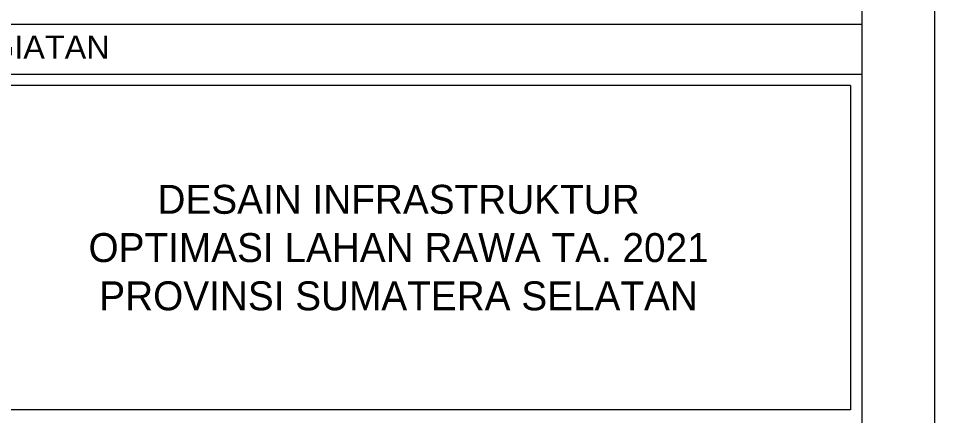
# Model space of a CAD drawing. Header units: metres. Extents: x 109 to 651, y -602 to 458.
# Drawn here: x 193.72 to 200.05, y -578.9 to -576.15 of the extents above; entities that cross this region are included whole.
import ezdxf

# ---------------------------------------------------------------- set-up
doc = ezdxf.new("R2010")
doc.units = ezdxf.units.M
doc.header["$LTSCALE"] = 0.05
doc.header["$MEASUREMENT"] = 0
doc.layers.get('0').update_dxf_attribs({"lineweight": 13})
doc.layers.add('Layout', color=7, linetype='Continuous', lineweight=15)
doc.styles.add('Isian Kop', font='ARLRDBD.TTF', dxfattribs={"height": 3})
doc.styles.get("Standard").update_dxf_attribs({"font": 'arial.ttf', "height": 0.2})

# ---------------------------------------------------------------- blocks, each defined once
blk = doc.blocks.new('LayA3')
at = {"layer": 'Layout'}
for p, q in [((415, 5), (415, 292)), ((351, 252.856), (415, 252.856)), ((351, 249.411), (415, 249.411)), ((414.2, 248.611), (351.8, 248.611)), ((414.2, 248.611), (414.2, 226.211)), ((414.2, 226.211), (351.8, 226.211))]:
    blk.add_line(p, q, dxfattribs=at)
blk.add_lwpolyline([(0, 0), (420, 0), (420, 297), (0, 297)], close=True, dxfattribs=at)
at = {"layer": 'Layout', "insert": (351.757, 251.261), "char_height": 1.6, "width": 21.02261, "attachment_point": 4}
blk.add_mtext('KEGIATAN', dxfattribs=at)
at = {"layer": 'Layout', "insert": (383, 237.411), "char_height": 2, "attachment_point": 5, "style": 'Isian Kop'}
blk.add_mtext_dynamic_manual_height_columns('DESAIN INFRASTRUKTUR\\POPTIMASI LAHAN RAWA TA. 2021\\PPROVINSI SUMATERA SELATAN', width=56.76232, gutter_width=1.2, heights=[0], dxfattribs=at)
blk = doc.blocks.new('*U12')
at = {"layer": 'Layout', "xscale": 0.1, "yscale": 0.1, "zscale": 0.1}
blk.add_blockref('LayA3', (-21.4211, -14.85), dxfattribs=at)
blk = doc.blocks.new('*U13')
at = {"color": 0, "linetype": 'ByBlock', "lineweight": -2, "transparency": 16777216}
blk.add_blockref('*U12', (0, -450), dxfattribs=at)

msp = doc.modelspace()

# ---------------------------------------------------------------- block references
msp.add_blockref('*U13', (179.4664, -136.6266))

doc.saveas('drawing.dxf')
